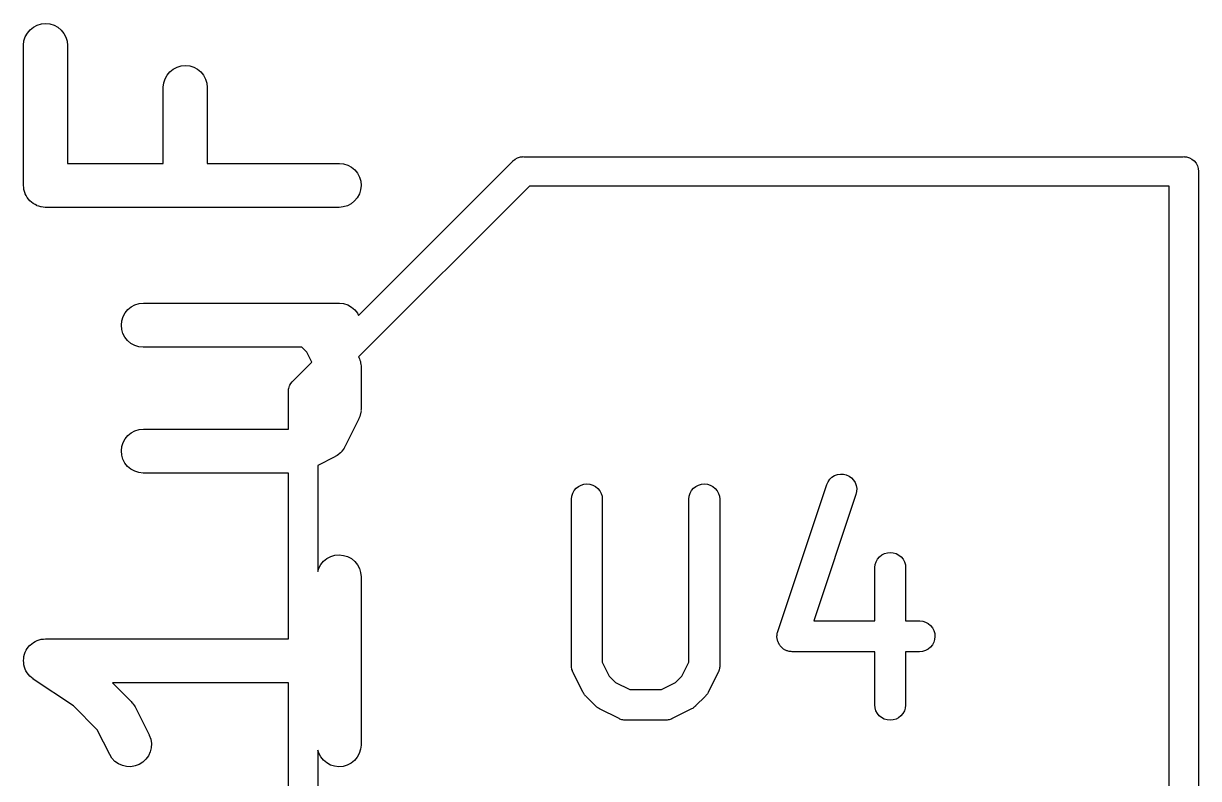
# Model space of a CAD drawing. Extents: x 39.2 to 71.6, y -130.1 to -60.
# Drawn here: x 46.547 to 50.55, y -80.067 to -77.496 of the extents above; entities that cross this region are included whole.
import ezdxf

# ---------------------------------------------------------------- set-up
doc = ezdxf.new("R2010")
doc.units = 0
doc.layers.add('BLACK', color=7, linetype='CONTINUOUS')

msp = doc.modelspace()

# ---------------------------------------------------------------- linework, layer by layer
at = {"layer": 'BLACK', "linetype": 'CONTINUOUS'}
for p, q in [((46.5534, -77.5419), (46.5605, -77.5291)), ((46.5605, -77.5291), (46.5699, -77.5178)), ((46.5699, -77.5178), (46.5813, -77.5087)), ((46.5813, -77.5087), (46.5943, -77.5019)), ((46.5943, -77.5019), (46.6083, -77.4978)), ((46.6083, -77.4978), (46.6229, -77.4964)), ((46.6229, -77.4964), (46.6375, -77.498)), ((46.6375, -77.498), (46.6514, -77.5023)), ((46.6514, -77.5023), (46.6643, -77.5092)), ((46.6643, -77.5092), (46.6756, -77.5186)), ((46.6756, -77.5186), (46.6848, -77.5299)), ((46.6848, -77.5299), (46.6917, -77.5428)), ((46.5474, -77.5704), (46.549, -77.5558)), ((46.5474, -77.5714), (46.5474, -77.5704)), ((46.5474, -78.0476), (46.5474, -77.5714)), ((46.549, -77.5558), (46.5534, -77.5419)), ((46.6917, -77.5428), (46.696, -77.5569)), ((46.696, -77.5569), (46.6974, -77.5714)), ((46.6974, -77.5714), (46.6974, -77.9726)), ((47.0461, -77.6607), (47.0575, -77.6515)), ((47.0575, -77.6515), (47.0705, -77.6447)), ((47.0705, -77.6447), (47.0845, -77.6406)), ((47.0845, -77.6406), (47.0991, -77.6393)), ((47.0991, -77.6393), (47.1137, -77.6408)), ((47.1137, -77.6408), (47.1276, -77.6451)), ((47.1276, -77.6451), (47.1405, -77.6521)), ((47.1405, -77.6521), (47.1518, -77.6614)), ((47.0252, -77.6987), (47.0296, -77.6847)), ((47.0296, -77.6847), (47.0367, -77.6719)), ((47.0367, -77.6719), (47.0461, -77.6607)), ((47.1518, -77.6614), (47.161, -77.6728)), ((47.161, -77.6728), (47.1679, -77.6857)), ((47.1679, -77.6857), (47.1721, -77.6997)), ((47.0236, -77.7132), (47.0252, -77.6987)), ((47.0236, -77.7143), (47.0236, -77.7132)), ((47.0236, -77.9726), (47.0236, -77.7143)), ((47.1721, -77.6997), (47.1736, -77.7143)), ((47.1736, -77.7143), (47.1736, -77.9726)), ((46.6974, -77.9726), (47.0236, -77.9726)), ((47.1736, -77.9726), (47.6224, -77.9726)), ((47.6224, -77.9726), (47.6234, -77.9726)), ((47.6234, -77.9726), (47.638, -77.9743)), ((47.638, -77.9743), (47.6519, -77.9787)), ((47.6891, -78.4902), (48.2129, -77.9664)), ((48.2129, -77.9664), (48.2145, -77.9645)), ((48.2145, -77.9645), (48.2164, -77.9629)), ((48.2164, -77.9629), (48.2221, -77.9582)), ((48.2221, -77.9582), (48.2308, -77.9536)), ((48.2308, -77.9536), (48.2402, -77.9507)), ((48.2308, -77.9536), (48.2308, -77.9536)), ((48.2402, -77.9507), (48.2476, -77.95)), ((48.2476, -77.95), (48.25, -77.9498)), ((48.2476, -77.95), (48.2476, -77.95)), ((48.25, -77.9498), (48.2524, -77.95)), ((48.2524, -77.95), (50.4976, -77.95)), ((50.4976, -77.95), (50.5, -77.9498)), ((50.5, -77.9498), (50.5024, -77.95)), ((50.5024, -77.95), (50.5098, -77.9507)), ((50.5098, -77.9507), (50.5192, -77.9536)), ((50.5192, -77.9536), (50.5279, -77.9582)), ((50.5279, -77.9582), (50.5355, -77.9645)), ((50.5355, -77.9645), (50.5418, -77.9721)), ((50.5418, -77.9721), (50.5464, -77.9808)), ((47.6519, -77.9787), (47.6648, -77.9857)), ((47.6648, -77.9857), (47.676, -77.9951)), ((47.676, -77.9951), (47.6851, -78.0066)), ((47.6851, -78.0066), (47.6919, -78.0195)), ((50.5464, -77.9808), (50.5493, -77.9902)), ((50.5493, -77.9902), (50.5502, -78)), ((50.5502, -78), (50.55, -78.0024)), ((50.55, -78.0024), (50.55, -80.4582)), ((46.5481, -78.0546), (46.5474, -78.0476)), ((48.2707, -78.05), (47.6888, -78.6319)), ((47.6919, -78.0195), (47.6961, -78.0336)), ((47.6974, -78.0481), (47.6958, -78.0627)), ((47.6961, -78.0336), (47.6974, -78.0481)), ((50.45, -78.05), (48.2707, -78.05)), ((50.45, -80.95), (50.45, -78.05)), ((46.5487, -78.0617), (46.5481, -78.0546)), ((46.5488, -78.0619), (46.5487, -78.0617)), ((46.5488, -78.0622), (46.5488, -78.0619)), ((46.5508, -78.0689), (46.5488, -78.0622)), ((46.5528, -78.0757), (46.5508, -78.0689)), ((46.553, -78.0759), (46.5528, -78.0757)), ((46.553, -78.0762), (46.553, -78.0759)), ((46.5564, -78.0824), (46.553, -78.0762)), ((46.5596, -78.0887), (46.5564, -78.0824)), ((46.5598, -78.0889), (46.5596, -78.0887)), ((46.5599, -78.0891), (46.5598, -78.0889)), ((46.5643, -78.0946), (46.5599, -78.0891)), ((46.5688, -78.1001), (46.5643, -78.0946)), ((47.6846, -78.0896), (47.6752, -78.1008)), ((47.6915, -78.0767), (47.6846, -78.0896)), ((47.6958, -78.0627), (47.6915, -78.0767)), ((46.569, -78.1003), (46.5688, -78.1001)), ((46.5692, -78.1005), (46.569, -78.1003)), ((46.5746, -78.105), (46.5692, -78.1005)), ((46.58, -78.1095), (46.5746, -78.105)), ((46.5802, -78.1096), (46.58, -78.1095)), ((46.5804, -78.1098), (46.5802, -78.1096)), ((46.5866, -78.1131), (46.5804, -78.1098)), ((46.5928, -78.1166), (46.5866, -78.1131)), ((46.5931, -78.1166), (46.5928, -78.1166)), ((46.5933, -78.1168), (46.5931, -78.1166)), ((46.6001, -78.1189), (46.5933, -78.1168)), ((46.6068, -78.121), (46.6001, -78.1189)), ((46.607, -78.121), (46.6068, -78.121)), ((46.6073, -78.1211), (46.607, -78.121)), ((46.6143, -78.1218), (46.6073, -78.1211)), ((46.6213, -78.1226), (46.6143, -78.1218)), ((46.6218, -78.1226), (46.6213, -78.1226)), ((46.6219, -78.1226), (46.6218, -78.1226)), ((46.6224, -78.1226), (46.6219, -78.1226)), ((46.6219, -78.1226), (46.6219, -78.1226)), ((47.6224, -78.1226), (46.6224, -78.1226)), ((47.6369, -78.1212), (47.6224, -78.1226)), ((47.651, -78.117), (47.6369, -78.1212)), ((47.6639, -78.1101), (47.651, -78.117)), ((47.6752, -78.1008), (47.6639, -78.1101)), ((46.9142, -78.4613), (46.9271, -78.4545)), ((46.9271, -78.4545), (46.9411, -78.4502)), ((46.9411, -78.4502), (46.9557, -78.4488)), ((46.9557, -78.4488), (47.6224, -78.4488)), ((47.6224, -78.4488), (47.6234, -78.4488)), ((47.6234, -78.4488), (47.638, -78.4504)), ((47.638, -78.4504), (47.6519, -78.4549)), ((46.8822, -78.5087), (46.8866, -78.4947)), ((46.8866, -78.4947), (46.8935, -78.4819)), ((46.8935, -78.4819), (46.9029, -78.4706)), ((46.9029, -78.4706), (46.9142, -78.4613)), ((47.6519, -78.4549), (47.6648, -78.4619)), ((47.6648, -78.4619), (47.676, -78.4713)), ((47.676, -78.4713), (47.6851, -78.4827)), ((47.6851, -78.4827), (47.6891, -78.4902)), ((46.8807, -78.5233), (46.8822, -78.5087)), ((46.882, -78.5379), (46.8807, -78.5233)), ((46.8862, -78.5519), (46.882, -78.5379)), ((46.893, -78.5649), (46.8862, -78.5519)), ((46.9021, -78.5763), (46.893, -78.5649)), ((46.9133, -78.5857), (46.9021, -78.5763)), ((46.9262, -78.5927), (46.9133, -78.5857)), ((46.9401, -78.5972), (46.9262, -78.5927)), ((46.9547, -78.5988), (46.9401, -78.5972)), ((46.9557, -78.5988), (46.9547, -78.5988)), ((47.4961, -78.5988), (46.9557, -78.5988)), ((47.5131, -78.6159), (47.4961, -78.5988)), ((47.4664, -78.7129), (47.5299, -78.6494)), ((47.5299, -78.6494), (47.5131, -78.6159)), ((47.6888, -78.6319), (47.6895, -78.6331)), ((47.6895, -78.6331), (47.6899, -78.6341)), ((47.6899, -78.6341), (47.6907, -78.6361)), ((47.6907, -78.6361), (47.6917, -78.6381)), ((47.6917, -78.6381), (47.6932, -78.643)), ((47.6932, -78.643), (47.695, -78.6478)), ((47.695, -78.6478), (47.6953, -78.65)), ((47.6953, -78.65), (47.696, -78.6521)), ((47.696, -78.6521), (47.6965, -78.6572)), ((47.6965, -78.6572), (47.6973, -78.6623)), ((47.6973, -78.6623), (47.6972, -78.6645)), ((47.6972, -78.6645), (47.6974, -78.6667)), ((47.6974, -78.6667), (47.6974, -78.8095)), ((47.4511, -78.7391), (47.4536, -78.7308)), ((47.4536, -78.7308), (47.4549, -78.7284)), ((47.4549, -78.7284), (47.4582, -78.7221)), ((47.4582, -78.7221), (47.4629, -78.7164)), ((47.4629, -78.7164), (47.4645, -78.7145)), ((47.4629, -78.7164), (47.4629, -78.7164)), ((47.4645, -78.7145), (47.4664, -78.7129)), ((47.4498, -78.75), (47.4507, -78.7402)), ((47.45, -78.7525), (47.4498, -78.75)), ((47.45, -78.8774), (47.45, -78.7525)), ((47.4507, -78.7402), (47.4511, -78.7391)), ((47.6972, -78.815), (47.6963, -78.82)), ((47.6974, -78.8106), (47.6971, -78.8128)), ((47.6971, -78.8128), (47.6972, -78.815)), ((47.6974, -78.8095), (47.6974, -78.8106)), ((47.6895, -78.8431), (47.6418, -78.9383)), ((47.6903, -78.841), (47.6895, -78.8431)), ((47.6913, -78.8391), (47.6903, -78.841)), ((47.6929, -78.8342), (47.6913, -78.8391)), ((47.6947, -78.8294), (47.6929, -78.8342)), ((47.6951, -78.8272), (47.6947, -78.8294)), ((47.6957, -78.8251), (47.6951, -78.8272)), ((47.6963, -78.82), (47.6957, -78.8251)), ((46.9029, -78.8992), (46.9142, -78.8899)), ((46.9142, -78.8899), (46.9271, -78.883)), ((46.9271, -78.883), (46.9411, -78.8788)), ((46.9411, -78.8788), (46.9557, -78.8774)), ((46.9557, -78.8774), (47.45, -78.8774)), ((46.8822, -78.9373), (46.8866, -78.9233)), ((46.8866, -78.9233), (46.8935, -78.9104)), ((46.8935, -78.9104), (46.9029, -78.8992)), ((46.8807, -78.9519), (46.8822, -78.9373)), ((46.882, -78.9664), (46.8807, -78.9519)), ((46.8862, -78.9805), (46.882, -78.9664)), ((47.6083, -78.9718), (47.55, -79.001)), ((47.6097, -78.971), (47.6083, -78.9718)), ((47.6112, -78.9703), (47.6097, -78.971)), ((47.6159, -78.9671), (47.6112, -78.9703)), ((47.6207, -78.9641), (47.6159, -78.9671)), ((47.6219, -78.9629), (47.6207, -78.9641)), ((47.6232, -78.962), (47.6219, -78.9629)), ((47.6272, -78.9579), (47.6232, -78.962)), ((47.6313, -78.954), (47.6272, -78.9579)), ((47.6323, -78.9527), (47.6313, -78.954)), ((47.6334, -78.9515), (47.6323, -78.9527)), ((47.6365, -78.9467), (47.6334, -78.9515)), ((47.6398, -78.9421), (47.6365, -78.9467)), ((47.6405, -78.9406), (47.6398, -78.9421)), ((47.6414, -78.9392), (47.6405, -78.9406)), ((47.6418, -78.9383), (47.6414, -78.9392)), ((46.893, -78.9934), (46.8862, -78.9805)), ((46.9021, -79.0049), (46.893, -78.9934)), ((46.9133, -79.0143), (46.9021, -79.0049)), ((46.9262, -79.0213), (46.9133, -79.0143)), ((47.55, -79.001), (47.55, -79.3623)), ((46.9401, -79.0257), (46.9262, -79.0213)), ((46.9547, -79.0274), (46.9401, -79.0257)), ((46.9557, -79.0274), (46.9547, -79.0274)), ((47.45, -79.0274), (46.9557, -79.0274)), ((47.45, -79.5917), (47.45, -79.0274)), ((49.2881, -79.0567), (49.2941, -79.0485)), ((49.2941, -79.0485), (49.3016, -79.0415)), ((49.3016, -79.0415), (49.3103, -79.0361)), ((49.3103, -79.0361), (49.32, -79.0326)), ((49.32, -79.0326), (49.3301, -79.0309)), ((49.3301, -79.0309), (49.3403, -79.0313)), ((49.3403, -79.0313), (49.3503, -79.0336)), ((49.3503, -79.0336), (49.3596, -79.0379)), ((49.3596, -79.0379), (49.3679, -79.0439)), ((49.3679, -79.0439), (49.3749, -79.0513)), ((49.3749, -79.0513), (49.3804, -79.06)), ((48.4184, -79.096), (48.4233, -79.087)), ((48.4233, -79.087), (48.4299, -79.0792)), ((48.4299, -79.0792), (48.4379, -79.0727)), ((48.4379, -79.0727), (48.447, -79.068)), ((48.447, -79.068), (48.4568, -79.0651)), ((48.4568, -79.0651), (48.467, -79.0642)), ((48.467, -79.0642), (48.4772, -79.0652)), ((48.4772, -79.0652), (48.487, -79.0683)), ((48.487, -79.0683), (48.496, -79.0731)), ((48.496, -79.0731), (48.5039, -79.0797)), ((48.5039, -79.0797), (48.5104, -79.0876)), ((48.5104, -79.0876), (48.5152, -79.0967)), ((48.8184, -79.096), (48.8233, -79.087)), ((48.8233, -79.087), (48.8299, -79.0792)), ((48.8299, -79.0792), (48.8379, -79.0727)), ((48.8379, -79.0727), (48.847, -79.068)), ((48.847, -79.068), (48.8568, -79.0651)), ((48.8568, -79.0651), (48.867, -79.0642)), ((48.867, -79.0642), (48.8772, -79.0652)), ((48.8772, -79.0652), (48.887, -79.0683)), ((48.887, -79.0683), (48.896, -79.0731)), ((48.896, -79.0731), (48.9039, -79.0797)), ((48.9039, -79.0797), (48.9104, -79.0876)), ((48.9104, -79.0876), (48.9152, -79.0967)), ((49.1169, -79.5667), (49.2835, -79.0667)), ((49.2835, -79.0667), (49.2838, -79.066)), ((49.2838, -79.066), (49.2881, -79.0567)), ((49.3804, -79.06), (49.384, -79.0696)), ((49.3854, -79.0899), (49.3831, -79.0999)), ((49.384, -79.0696), (49.3857, -79.0797)), ((49.3857, -79.0797), (49.3854, -79.0899)), ((48.4142, -79.1159), (48.4153, -79.1058)), ((48.4142, -79.1167), (48.4142, -79.1159)), ((48.4142, -79.6833), (48.4142, -79.1167)), ((48.4153, -79.1058), (48.4184, -79.096)), ((48.5152, -79.0967), (48.5182, -79.1065)), ((48.5182, -79.1065), (48.5192, -79.1167)), ((48.5192, -79.1167), (48.5192, -79.6709)), ((48.8142, -79.1159), (48.8153, -79.1058)), ((48.8142, -79.1167), (48.8142, -79.1159)), ((48.8142, -79.6709), (48.8142, -79.1167)), ((48.8153, -79.1058), (48.8184, -79.096)), ((48.9152, -79.0967), (48.9182, -79.1065)), ((48.9182, -79.1065), (48.9192, -79.1167)), ((48.9192, -79.1167), (48.9192, -79.6833)), ((49.3831, -79.0999), (49.2395, -79.5308)), ((47.5605, -79.3386), (47.5699, -79.3274)), ((47.5699, -79.3274), (47.5813, -79.3182)), ((47.5813, -79.3182), (47.5943, -79.3114)), ((47.5943, -79.3114), (47.6083, -79.3073)), ((47.6083, -79.3073), (47.6229, -79.306)), ((47.6229, -79.306), (47.6375, -79.3075)), ((47.6375, -79.3075), (47.6514, -79.3118)), ((47.6514, -79.3118), (47.6643, -79.3188)), ((47.6643, -79.3188), (47.6756, -79.3281)), ((47.6756, -79.3281), (47.6848, -79.3394)), ((49.4486, -79.3391), (49.4517, -79.3293)), ((49.4517, -79.3293), (49.4567, -79.3203)), ((49.4567, -79.3203), (49.4633, -79.3125)), ((49.4633, -79.3125), (49.4713, -79.3061)), ((49.4713, -79.3061), (49.4803, -79.3013)), ((49.4803, -79.3013), (49.4902, -79.2984)), ((49.4902, -79.2984), (49.5004, -79.2975)), ((49.5004, -79.2975), (49.5106, -79.2986)), ((49.5106, -79.2986), (49.5203, -79.3016)), ((49.5203, -79.3016), (49.5294, -79.3065)), ((49.5294, -79.3065), (49.5373, -79.313)), ((49.5373, -79.313), (49.5437, -79.3209)), ((49.5437, -79.3209), (49.5485, -79.33)), ((49.5485, -79.33), (49.5515, -79.3398)), ((47.55, -79.3623), (47.5534, -79.3514)), ((47.5534, -79.3514), (47.5605, -79.3386)), ((47.6848, -79.3394), (47.6917, -79.3524)), ((47.6917, -79.3524), (47.696, -79.3664)), ((47.696, -79.3664), (47.6974, -79.381)), ((49.4475, -79.3493), (49.4486, -79.3391)), ((49.4475, -79.35), (49.4475, -79.3493)), ((49.4475, -79.5308), (49.4475, -79.35)), ((49.5515, -79.3398), (49.5525, -79.35)), ((49.5525, -79.35), (49.5525, -79.5308)), ((47.6974, -79.381), (47.6974, -79.9524)), ((49.2395, -79.5308), (49.4475, -79.5308)), ((49.5525, -79.5308), (49.6, -79.5308)), ((49.6, -79.5308), (49.6007, -79.5308)), ((49.6007, -79.5308), (49.6109, -79.532)), ((49.6109, -79.532), (49.6207, -79.5351)), ((49.6207, -79.5351), (49.6297, -79.54)), ((49.1146, -79.5767), (49.115, -79.5748)), ((49.115, -79.5748), (49.1152, -79.5728)), ((49.1152, -79.5728), (49.1162, -79.5698)), ((49.1162, -79.5698), (49.1169, -79.5667)), ((49.6297, -79.54), (49.6375, -79.5466)), ((49.6375, -79.5466), (49.6439, -79.5546)), ((49.6439, -79.5546), (49.6487, -79.5637)), ((49.6487, -79.5637), (49.6516, -79.5735)), ((49.6516, -79.5735), (49.6525, -79.5837)), ((46.565, -79.619), (46.5695, -79.6134)), ((46.5695, -79.6134), (46.5696, -79.6134)), ((46.5696, -79.6134), (46.5754, -79.6087)), ((46.5696, -79.6134), (46.5696, -79.6134)), ((46.5754, -79.6087), (46.5809, -79.6042)), ((46.5809, -79.6042), (46.581, -79.6041)), ((46.5809, -79.6042), (46.5809, -79.6042)), ((46.581, -79.6041), (46.5876, -79.6006)), ((46.5876, -79.6006), (46.5938, -79.5973)), ((46.5938, -79.5973), (46.5939, -79.5973)), ((46.5939, -79.5973), (46.6008, -79.5952)), ((46.5939, -79.5973), (46.5939, -79.5973)), ((46.6008, -79.5952), (46.6078, -79.5931)), ((46.6078, -79.5931), (46.6079, -79.5931)), ((46.6079, -79.5931), (46.6152, -79.5924)), ((46.6079, -79.5931), (46.6079, -79.5931)), ((46.6152, -79.5924), (46.6224, -79.5917)), ((46.6224, -79.5917), (47.45, -79.5917)), ((49.1142, -79.583), (49.1145, -79.5798)), ((49.1143, -79.585), (49.1142, -79.583)), ((49.1143, -79.587), (49.1143, -79.585)), ((49.1148, -79.5901), (49.1143, -79.587)), ((49.1145, -79.5798), (49.1146, -79.5767)), ((49.1151, -79.5932), (49.1148, -79.5901)), ((49.1157, -79.5951), (49.1151, -79.5932)), ((49.116, -79.5971), (49.1157, -79.5951)), ((49.1171, -79.6), (49.116, -79.5971)), ((49.118, -79.603), (49.1171, -79.6)), ((49.1189, -79.6048), (49.118, -79.603)), ((49.1196, -79.6066), (49.1189, -79.6048)), ((49.1213, -79.6093), (49.1196, -79.6066)), ((49.1227, -79.6121), (49.1213, -79.6093)), ((49.124, -79.6136), (49.1227, -79.6121)), ((49.1251, -79.6153), (49.124, -79.6136)), ((49.1272, -79.6176), (49.1251, -79.6153)), ((49.6435, -79.6127), (49.637, -79.6206)), ((49.6484, -79.6037), (49.6435, -79.6127)), ((49.6514, -79.5939), (49.6484, -79.6037)), ((49.6525, -79.5837), (49.6514, -79.5939)), ((46.5481, -79.6589), (46.5489, -79.6516)), ((46.5489, -79.6515), (46.5511, -79.6444)), ((46.5489, -79.6516), (46.5489, -79.6515)), ((46.5489, -79.6515), (46.5489, -79.6515)), ((46.5511, -79.6444), (46.5532, -79.6376)), ((46.5532, -79.6376), (46.5533, -79.6376)), ((46.5533, -79.6375), (46.5569, -79.6309)), ((46.5533, -79.6376), (46.5533, -79.6375)), ((46.5569, -79.6309), (46.5602, -79.6247)), ((46.5602, -79.6247), (46.5603, -79.6246)), ((46.5602, -79.6247), (46.5602, -79.6247)), ((46.5603, -79.6246), (46.565, -79.619)), ((49.1292, -79.6201), (49.1272, -79.6176)), ((49.1307, -79.6213), (49.1292, -79.6201)), ((49.1321, -79.6228), (49.1307, -79.6213)), ((49.1346, -79.6246), (49.1321, -79.6228)), ((49.137, -79.6267), (49.1346, -79.6246)), ((49.1388, -79.6276), (49.137, -79.6267)), ((49.1404, -79.6288), (49.1388, -79.6276)), ((49.1432, -79.6301), (49.1404, -79.6288)), ((49.146, -79.6316), (49.1432, -79.6301)), ((49.1479, -79.6322), (49.146, -79.6316)), ((49.1497, -79.633), (49.1479, -79.6322)), ((49.1528, -79.6337), (49.1497, -79.633)), ((49.1558, -79.6347), (49.1528, -79.6337)), ((49.1577, -79.6349), (49.1558, -79.6347)), ((49.1597, -79.6354), (49.1577, -79.6349)), ((49.1628, -79.6355), (49.1597, -79.6354)), ((49.1659, -79.6358), (49.1628, -79.6355)), ((49.1667, -79.6358), (49.1659, -79.6358)), ((49.4475, -79.6358), (49.1667, -79.6358)), ((49.4475, -79.8167), (49.4475, -79.6358)), ((49.6, -79.6358), (49.5525, -79.6358)), ((49.5525, -79.6358), (49.5525, -79.8167)), ((49.6102, -79.6348), (49.6, -79.6358)), ((49.62, -79.6319), (49.6102, -79.6348)), ((49.6291, -79.6271), (49.62, -79.6319)), ((49.637, -79.6206), (49.6291, -79.6271)), ((46.5474, -79.666), (46.5481, -79.6589)), ((46.5474, -79.6661), (46.5474, -79.666)), ((46.5481, -79.6737), (46.5474, -79.6661)), ((46.5474, -79.6661), (46.5474, -79.6661)), ((46.5487, -79.6806), (46.5481, -79.6737)), ((46.5487, -79.6807), (46.5487, -79.6806)), ((46.5508, -79.6879), (46.5487, -79.6807)), ((46.5487, -79.6807), (46.5487, -79.6807)), ((46.5528, -79.6947), (46.5508, -79.6879)), ((46.5528, -79.6948), (46.5528, -79.6947)), ((46.5528, -79.6947), (46.5528, -79.6947)), ((46.5559, -79.7006), (46.5528, -79.6948)), ((48.4143, -79.6849), (48.4142, -79.6833)), ((48.4143, -79.6864), (48.4143, -79.6849)), ((48.4148, -79.69), (48.4143, -79.6864)), ((48.4152, -79.6935), (48.4148, -79.69)), ((48.4156, -79.695), (48.4152, -79.6935)), ((48.4159, -79.6965), (48.4156, -79.695)), ((48.5192, -79.6709), (48.5431, -79.7189)), ((48.7902, -79.7189), (48.8142, -79.6709)), ((48.9175, -79.6957), (48.9173, -79.6972)), ((48.918, -79.6942), (48.9175, -79.6957)), ((48.9184, -79.6907), (48.918, -79.6942)), ((48.919, -79.6871), (48.9184, -79.6907)), ((48.9192, -79.6841), (48.919, -79.6856)), ((48.919, -79.6856), (48.919, -79.6871)), ((48.9192, -79.6833), (48.9192, -79.6841)), ((46.5596, -79.7076), (46.5559, -79.7006)), ((46.5596, -79.7077), (46.5596, -79.7076)), ((46.564, -79.7131), (46.5596, -79.7077)), ((46.5596, -79.7077), (46.5596, -79.7077)), ((46.5687, -79.7191), (46.564, -79.7131)), ((46.5688, -79.7191), (46.5687, -79.7191)), ((46.5745, -79.7239), (46.5688, -79.7191)), ((46.5688, -79.7191), (46.5688, -79.7191)), ((46.5799, -79.7285), (46.5745, -79.7239)), ((46.58, -79.7285), (46.5799, -79.7285)), ((46.58, -79.7286), (46.58, -79.7285)), ((46.58, -79.7285), (46.58, -79.7285)), ((46.5808, -79.7291), (46.58, -79.7286)), ((46.7175, -79.8202), (46.5808, -79.7291)), ((48.4171, -79.6999), (48.4159, -79.6965)), ((48.4181, -79.7033), (48.4171, -79.6999)), ((48.4189, -79.7047), (48.4181, -79.7033)), ((48.4194, -79.7062), (48.4189, -79.7047)), ((48.4197, -79.7068), (48.4194, -79.7062)), ((48.453, -79.7735), (48.4197, -79.7068)), ((48.5431, -79.7189), (48.5644, -79.7402)), ((48.7689, -79.7402), (48.7902, -79.7189)), ((48.9136, -79.7068), (48.8803, -79.7735)), ((48.9142, -79.7054), (48.9136, -79.7068)), ((48.9149, -79.704), (48.9142, -79.7054)), ((48.916, -79.7006), (48.9149, -79.704)), ((48.9173, -79.6972), (48.916, -79.7006)), ((47.45, -79.7417), (46.8511, -79.7417)), ((46.8511, -79.7417), (46.9135, -79.8041)), ((47.45, -80.7844), (47.45, -79.7417)), ((48.4546, -79.776), (48.453, -79.7735)), ((48.5644, -79.7402), (48.6124, -79.7642)), ((48.6124, -79.7642), (48.7209, -79.7642)), ((48.7209, -79.7642), (48.7689, -79.7402)), ((48.88, -79.7741), (48.8784, -79.7766)), ((48.8803, -79.7735), (48.88, -79.7741)), ((46.9135, -79.8041), (46.9142, -79.8049)), ((46.9142, -79.8049), (46.9169, -79.8081)), ((46.9169, -79.8081), (46.9198, -79.8112)), ((46.9198, -79.8112), (46.9214, -79.8139)), ((46.9214, -79.8139), (46.9234, -79.8163)), ((48.456, -79.7786), (48.4546, -79.776)), ((48.4573, -79.7803), (48.456, -79.7786)), ((48.4585, -79.7822), (48.4573, -79.7803)), ((48.4605, -79.7843), (48.4585, -79.7822)), ((48.4624, -79.7866), (48.4605, -79.7843)), ((48.4629, -79.7871), (48.4624, -79.7866)), ((48.4962, -79.8205), (48.4629, -79.7871)), ((48.8705, -79.7871), (48.8371, -79.8205)), ((48.8723, -79.7848), (48.8705, -79.7871)), ((48.8744, -79.7827), (48.8723, -79.7848)), ((48.8756, -79.7809), (48.8744, -79.7827)), ((48.877, -79.7792), (48.8756, -79.7809)), ((48.8784, -79.7766), (48.877, -79.7792)), ((46.7988, -79.9016), (46.7175, -79.8202)), ((46.9234, -79.8163), (46.9253, -79.82)), ((46.9253, -79.82), (46.9276, -79.8236)), ((46.9276, -79.8236), (46.9752, -79.9188)), ((48.4985, -79.8223), (48.4962, -79.8205)), ((48.5006, -79.8244), (48.4985, -79.8223)), ((48.5024, -79.8256), (48.5006, -79.8244)), ((48.5041, -79.827), (48.5024, -79.8256)), ((48.5067, -79.8284), (48.5041, -79.827)), ((48.5092, -79.83), (48.5067, -79.8284)), ((48.5099, -79.8303), (48.5092, -79.83)), ((48.5765, -79.8636), (48.5099, -79.8303)), ((48.8235, -79.8303), (48.7568, -79.8636)), ((48.826, -79.8287), (48.8235, -79.8303)), ((48.8286, -79.8274), (48.826, -79.8287)), ((48.8303, -79.826), (48.8286, -79.8274)), ((48.8322, -79.8248), (48.8303, -79.826)), ((48.8343, -79.8228), (48.8322, -79.8248)), ((48.8366, -79.821), (48.8343, -79.8228)), ((48.8371, -79.8205), (48.8366, -79.821)), ((49.4485, -79.8269), (49.4475, -79.8167)), ((49.4515, -79.8367), (49.4485, -79.8269)), ((49.4563, -79.8457), (49.4515, -79.8367)), ((49.4627, -79.8537), (49.4563, -79.8457)), ((49.4706, -79.8602), (49.4627, -79.8537)), ((49.5367, -79.8542), (49.5287, -79.8606)), ((49.5433, -79.8463), (49.5367, -79.8542)), ((49.5483, -79.8373), (49.5433, -79.8463)), ((49.5514, -79.8276), (49.5483, -79.8373)), ((49.5525, -79.8174), (49.5514, -79.8276)), ((49.5525, -79.8167), (49.5525, -79.8174)), ((48.578, -79.8642), (48.5765, -79.8636)), ((48.5793, -79.8649), (48.578, -79.8642)), ((48.5827, -79.866), (48.5793, -79.8649)), ((48.5861, -79.8673), (48.5827, -79.866)), ((48.5876, -79.8675), (48.5861, -79.8673)), ((48.5891, -79.868), (48.5876, -79.8675)), ((48.5926, -79.8684), (48.5891, -79.868)), ((48.5962, -79.869), (48.5926, -79.8684)), ((48.5977, -79.869), (48.5962, -79.869)), ((48.5993, -79.8692), (48.5977, -79.869)), ((48.6, -79.8692), (48.5993, -79.8692)), ((48.7333, -79.8692), (48.6, -79.8692)), ((48.7349, -79.869), (48.7333, -79.8692)), ((48.7364, -79.8691), (48.7349, -79.869)), ((48.74, -79.8685), (48.7364, -79.8691)), ((48.7435, -79.8682), (48.74, -79.8685)), ((48.745, -79.8677), (48.7435, -79.8682)), ((48.7465, -79.8675), (48.745, -79.8677)), ((48.7499, -79.8662), (48.7465, -79.8675)), ((48.7533, -79.8652), (48.7499, -79.8662)), ((48.7547, -79.8645), (48.7533, -79.8652)), ((48.7562, -79.8639), (48.7547, -79.8645)), ((48.7568, -79.8636), (48.7562, -79.8639)), ((49.4797, -79.8651), (49.4706, -79.8602)), ((49.4894, -79.8681), (49.4797, -79.8651)), ((49.4996, -79.8692), (49.4894, -79.8681)), ((49.5098, -79.8682), (49.4996, -79.8692)), ((49.5197, -79.8653), (49.5098, -79.8682)), ((49.5287, -79.8606), (49.5197, -79.8653)), ((46.841, -79.9859), (46.7988, -79.9016)), ((46.9752, -79.9188), (46.9756, -79.9198)), ((46.9756, -79.9198), (46.9807, -79.9335)), ((46.9807, -79.9335), (46.983, -79.948)), ((46.9824, -79.9626), (46.979, -79.9768)), ((46.983, -79.948), (46.9824, -79.9626)), ((47.553, -79.981), (47.55, -79.9709)), ((47.55, -79.9709), (47.55, -80.2628)), ((47.6957, -79.968), (47.6913, -79.9819)), ((47.6974, -79.9534), (47.6957, -79.968)), ((47.6974, -79.9524), (47.6974, -79.9534)), ((46.8488, -79.9983), (46.841, -79.9859)), ((46.8589, -80.009), (46.8488, -79.9983)), ((46.8708, -80.0174), (46.8589, -80.009)), ((46.9536, -80.012), (46.9412, -80.0197)), ((46.9643, -80.002), (46.9536, -80.012)), ((46.9729, -79.9901), (46.9643, -80.002)), ((46.979, -79.9768), (46.9729, -79.9901)), ((47.5599, -79.9939), (47.553, -79.981)), ((47.5692, -80.0052), (47.5599, -79.9939)), ((47.5804, -80.0146), (47.5692, -80.0052)), ((47.5933, -80.0215), (47.5804, -80.0146)), ((47.6634, -80.0151), (47.6505, -80.0219)), ((47.6749, -80.006), (47.6634, -80.0151)), ((47.6843, -79.9948), (47.6749, -80.006)), ((47.6913, -79.9819), (47.6843, -79.9948)), ((46.8841, -80.0234), (46.8708, -80.0174)), ((46.8984, -80.0267), (46.8841, -80.0234)), ((46.913, -80.0272), (46.8984, -80.0267)), ((46.9275, -80.0248), (46.913, -80.0272)), ((46.9412, -80.0197), (46.9275, -80.0248)), ((47.6073, -80.0258), (47.5933, -80.0215)), ((47.6219, -80.0274), (47.6073, -80.0258)), ((47.6364, -80.0261), (47.6219, -80.0274)), ((47.6505, -80.0219), (47.6364, -80.0261))]:
    msp.add_line(p, q, dxfattribs=at)

doc.saveas('drawing.dxf')
